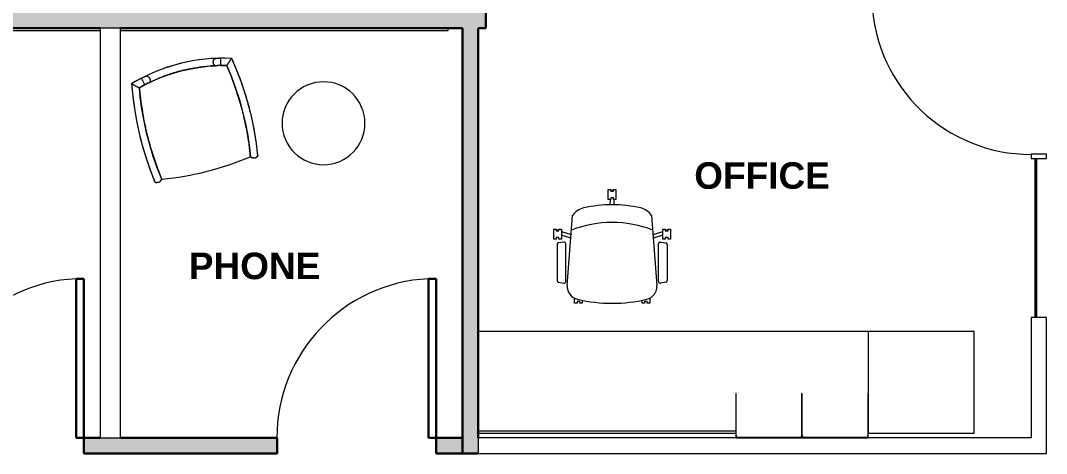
# Model space of a CAD drawing. Header units: inches. Extents: x 920 to 2661, y -647 to 1865.
# Drawn here: x 2032.8 to 2265.1, y 1283.7 to 1381.7 of the extents above; entities that cross this region are included whole.
import ezdxf

# ---------------------------------------------------------------- set-up
doc = ezdxf.new("R2010")
doc.units = ezdxf.units.IN
doc.header["$MEASUREMENT"] = 0
doc.linetypes.add('IMPORT-Double Dash 3_8_', pattern=[1, 0.375, -0.125, 0.125, -0.125, 0.125, -0.125])
for name, color, linetype, lineweight in [('A-AREA-IDEN', 2, 'Continuous', 9), ('A-DOOR', 31, 'Continuous', 18), ('A-GLAZ', 151, 'Continuous', 18), ('A-WALL', 113, 'Continuous', 13), ('A-WALL-PATT', 111, 'Continuous', 18), ('basebuilding_dwg', 8, 'Continuous', 9), ('I-FURN', 30, 'Continuous', 9), ('I-FURN-PNLS', 30, 'Continuous', 9), ('I-WALL', 2, 'Continuous', 18)]:
    doc.layers.add(name, color=color, linetype=linetype, lineweight=lineweight)
doc.styles.add('Swis721 Lt BT_B', font='', dxfattribs={"height": 6})
doc.styles.get('Swis721 Lt BT_B').set_extended_font_data('Swis721 Lt BT', bold=True)

# ---------------------------------------------------------------- blocks, each defined once
blk = doc.blocks.new('Single-Flush - 36_ x 84_-4272511-FIRST FLOOR CONSTRUCTION')
at = {"layer": 'A-DOOR', "color": 8, "lineweight": 30}
for p, q in [((16.25, 1.75), (16.25, 37.77)), ((18, 37.77), (16.25, 37.77)), ((18, 1.75), (18, 37.77)), ((18, 1.75), (16.25, 1.75))]:
    blk.add_line(p, q, dxfattribs=at)
at = {"layer": 'A-DOOR', "color": 55}
blk.add_arc((18, 1.75), 36.07, 92.7812, 180, dxfattribs=at)
blk = doc.blocks.new('Single-Flush - 36_ x 84_-V7-FIRST FLOOR CONSTRUCTION')
at = {"layer": 'A-DOOR', "lineweight": 30}
for p, q in [((16.25, 1.75), (16.25, 37.77)), ((18, 37.77), (16.25, 37.77)), ((18, 1.75), (18, 37.77)), ((18, 1.75), (16.25, 1.75))]:
    blk.add_line(p, q, dxfattribs=at)
at = {"layer": 'A-DOOR', "lineweight": 9}
blk.add_arc((18, 1.75), 36.07, 92.7812, 180, dxfattribs=at)
blk = doc.blocks.new('Frameless opening with glazing - 36_ x 84_-4272587-FIRST FLOOR CONSTRUCTION')
at = {"layer": 'A-GLAZ', "lineweight": 40}
blk.add_line((-19.5, -0.625), (16.5, -0.625), dxfattribs=at)
blk = doc.blocks.new('F - EXECUTIVE DESK 4 - F - EXECUTIVE DESK 4-V19-FIRST FLOOR CONSTRUCTION')
at = {"layer": 'I-FURN'}
for p, q in [((-58, 86.56), (-58, 86)), ((-57.94, 77.06), (-57.94, 86.56)), ((-43.5, 87.06), (-57.5, 87.06)), ((-57.5, 87), (-43.5, 87)), ((-43.06, 86.56), (-43.06, 77.06)), ((-43, 86.56), (-43, 77.06)), ((-43, 77.06), (-43, 86.56)), ((-42.94, 77.06), (-42.94, 86.56)), ((-28.5, 87.06), (-42.5, 87.06)), ((-42.5, 87), (-28.5, 87)), ((-28.06, 86.56), (-28.06, 77.06)), ((-28, 77.06), (-28, 86.56)), ((-58, 77.06), (-57.94, 77.06)), ((-43.06, 77.06), (-43, 77.06)), ((-43, 77.06), (-42.94, 77.06)), ((-28.06, 77.06), (-28, 77.06)), ((-8.52, 56.63), (-7.95, 56.63)), ((-8.52, 55.48), (-8.52, 56.63)), ((-7.95, 56.63), (-7.95, 56.25)), ((-7.95, 56.25), (-7.33, 56.25)), ((-7.33, 56.63), (-6.77, 56.63)), ((-7.33, 56.25), (-7.33, 56.63)), ((-6.77, 56.63), (-6.77, 55.91)), ((6.77, 56.63), (7.33, 56.63)), ((6.77, 55.91), (6.77, 56.63)), ((7.33, 56.63), (7.33, 56.25)), ((7.33, 56.25), (7.95, 56.25)), ((7.95, 56.63), (8.52, 56.63)), ((7.95, 56.25), (7.95, 56.63)), ((8.52, 56.63), (8.52, 55.48)), ((-12.48, 43.34), (-12.48, 51.45)), ((-12.17, 51.82), (-10.94, 52.04)), ((-10.5, 51.67), (-10.5, 43.17)), ((-8.94, 36.77), (-10.16, 52.57)), ((10.16, 52.57), (8.94, 36.77)), ((10.5, 51.67), (10.5, 43.17)), ((12.17, 51.82), (10.94, 52.04)), ((12.48, 43.34), (12.48, 51.45)), ((-13.24, 42.1), (-12.68, 42.1)), ((-13.24, 39.85), (-13.24, 42.1)), ((-12.68, 42.1), (-12.68, 41.72)), ((-10.93, 42.8), (-12.16, 42.97)), ((-12.05, 42.1), (-11.49, 42.1)), ((-12.05, 41.72), (-12.05, 42.1)), ((-11.49, 42.1), (-11.49, 39.84)), ((-11.49, 41.18), (-9.34, 41.92)), ((9.34, 41.92), (11.49, 41.18)), ((10.93, 42.8), (12.16, 42.97)), ((11.49, 42.1), (12.05, 42.1)), ((11.49, 39.85), (11.49, 42.1)), ((12.05, 42.1), (12.05, 41.72)), ((12.68, 42.1), (13.24, 42.1)), ((12.68, 41.72), (12.68, 42.1)), ((13.24, 42.1), (13.24, 39.84)), ((-12.68, 39.85), (-13.24, 39.85)), ((-12.68, 41.72), (-12.05, 41.72)), ((-12.68, 40.22), (-12.68, 39.85)), ((-12.05, 40.22), (-12.68, 40.22)), ((-12.05, 40.18), (-12.25, 40.12)), ((-12.05, 39.84), (-12.05, 40.22)), ((-11.49, 39.84), (-12.05, 39.84)), ((-9.27, 41.04), (-11.49, 40.36)), ((11.49, 40.36), (9.27, 41.04)), ((12.05, 39.85), (11.49, 39.85)), ((12.05, 41.72), (12.68, 41.72)), ((12.05, 40.22), (12.05, 39.85)), ((12.68, 40.22), (12.05, 40.22)), ((12.25, 40.12), (12.05, 40.18)), ((12.68, 39.84), (12.68, 40.22)), ((13.24, 39.84), (12.68, 39.84)), ((-0.87, 33.11), (-0.31, 33.11)), ((-0.87, 30.87), (-0.87, 33.11)), ((-0.4, 33.11), (-0.42, 34.36)), ((-0.31, 33.11), (-0.31, 32.74)), ((-0.31, 32.74), (0.31, 32.74)), ((0.31, 33.11), (0.88, 33.11)), ((0.31, 32.74), (0.31, 33.11)), ((0.42, 34.36), (0.4, 33.11)), ((0.88, 33.11), (0.88, 30.86)), ((-0.31, 30.87), (-0.87, 30.87)), ((-0.31, 31.24), (-0.31, 30.87)), ((0.31, 31.24), (-0.31, 31.24)), ((0.31, 30.86), (0.31, 31.24)), ((0.88, 30.86), (0.31, 30.86))]:
    blk.add_line(p, q, dxfattribs=at)
for centre, radius, start, end in [((-57.5, 86.56), 0.5, 90, 180), ((-57.5, 86.56), 0.438, 90, 180), ((-43.5, 86.56), 0.5, 360, 90), ((-43.5, 86.56), 0.438, 360, 90), ((-42.5, 86.56), 0.5, 90, 180), ((-42.5, 86.56), 0.438, 90, 180), ((-28.5, 86.56), 0.5, 360, 90), ((-28.5, 86.56), 0.438, 360, 90), ((0, 22.2), 34.43, 76.8074, 103.1926), ((-7.17, 52.8), 3, 103.1926, 184.4149), ((7.17, 52.8), 3, 355.5851, 76.8074), ((-12.1, 51.45), 0.375, 100, 180), ((-10.87, 51.67), 0.375, 0, 100), ((10.87, 51.67), 0.375, 80, 180), ((12.1, 51.45), 0.375, 360, 80), ((-12.1, 43.34), 0.375, 180, 262), ((-10.87, 43.17), 0.375, 262, 0), ((10.87, 43.17), 0.375, 180, 278), ((12.1, 43.34), 0.375, 278, 0), ((-12.36, 40.48), 0.377, 228, 288), ((0, 63.72), 25.39, 248.7648, 291.2352), ((12.36, 40.48), 0.377, 252, 312), ((-5.62, 38.91), 3.95, 212.6919, 257.3081), ((0, 63.86), 29.53, 257.3081, 282.6919), ((5.62, 38.91), 3.95, 282.6919, 327.3081), ((0, 31.5), 0.377, 225, 315)]:
    blk.add_arc(centre, radius, start, end, dxfattribs=at)
at = {"layer": 'I-FURN-PNLS'}
for p, q in [((-58, 86), (-82, 86)), ((-82, 86), (-82, 63)), ((-43, 87.06), (-58, 87.06)), ((-58, 87.06), (-58, 86)), ((-58, 63), (-58, 86)), ((-57.94, 77.06), (-57.94, 87)), ((-57.94, 87), (-43.06, 87)), ((-43.06, 87), (-43.06, 77.06)), ((-28, 87.06), (-43, 87.06)), ((-43, 87.06), (-43, 77.06)), ((-43, 77.06), (-43, 87.06)), ((-42.94, 77.06), (-42.94, 87)), ((-42.94, 87), (-28.06, 87)), ((-28.06, 87), (-28.06, 77.06)), ((-28, 77.06), (-28, 87.06)), ((30.37, 87), (-28, 87)), ((30.37, 86), (-28, 86)), ((-28, 85.53), (30.37, 85.53)), ((-58, 77.06), (-57.94, 77.06)), ((-43.06, 77.06), (-43, 77.06)), ((-43, 77.06), (-42.94, 77.06)), ((-28.06, 77.06), (-28, 77.06)), ((-82, 63), (-58, 63)), ((-58, 63), (30.37, 63))]:
    blk.add_line(p, q, dxfattribs=at)
blk = doc.blocks.new('18_ Diameter Table3 - 18_ Diameter Table-4860362-FIRST FLOOR CONSTRUCTION')
at = {"layer": 'I-FURN'}
for start, end in [(360, 180), (180, 360)]:
    blk.add_arc((1697.48, 307.84), 9.38, start, end, dxfattribs=at)
blk = doc.blocks.new('F-Chairs1 - Side 05-V70-FIRST FLOOR CONSTRUCTION')
at = {"layer": 'I-FURN'}
for p, q in [((-8.86, 2.7), (-10.22, 3.05)), ((-9.24, 1.07), (-8.86, 2.7)), ((10.22, 3.05), (8.86, 2.7)), ((8.86, 2.7), (9.24, 1.07))]:
    blk.add_line(p, q, dxfattribs=at)
at = {"layer": 'I-FURN', "flags": 128}
for points in [[(-12.04, 24.6), (-12.4, 21.8), (-12.64, 18.99), (-12.78, 16.17), (-12.8, 13.35), (-12.71, 10.52), (-12.51, 7.71), (-12.19, 4.9), (-11.76, 2.11), (-11.7, 1.73)], [(-11.16, 24.83), (-11.35, 24.84), (-11.53, 24.82), (-11.7, 24.78), (-11.83, 24.73), (-11.94, 24.67), (-12.01, 24.62), (-12.04, 24.6)], [(-10.38, 24.36), (-10.4, 24.38), (-10.45, 24.45), (-10.54, 24.53), (-10.65, 24.62), (-10.8, 24.71), (-10.97, 24.78), (-11.16, 24.83)], [(-10.22, 3.05), (-10.62, 5.78), (-10.9, 8.52), (-11.07, 11.27), (-11.13, 14.03), (-11.08, 16.79), (-10.93, 19.54), (-10.66, 22.28), (-10.38, 24.36)], [(10.38, 24.36), (10.73, 21.62), (10.97, 18.88), (11.11, 16.12), (11.13, 13.37), (11.04, 10.61), (10.84, 7.86), (10.53, 5.12), (10.22, 3.05)], [(11.16, 24.81), (10.97, 24.77), (10.8, 24.7), (10.66, 24.62), (10.54, 24.53), (10.45, 24.45), (10.4, 24.38), (10.38, 24.36)], [(12.04, 24.58), (12.01, 24.6), (11.94, 24.65), (11.84, 24.71), (11.7, 24.76), (11.54, 24.8), (11.35, 24.82), (11.16, 24.81)], [(11.7, 1.73), (12.14, 4.52), (12.47, 7.33), (12.69, 10.14), (12.8, 12.96), (12.79, 15.79), (12.67, 18.61), (12.44, 21.42), (12.09, 24.23), (12.04, 24.58)], [(7.79, 2.47), (6.27, 2.19), (4.74, 1.97), (3.2, 1.81), (1.66, 1.71), (0.12, 1.67), (-1.43, 1.7), (-2.97, 1.79), (-4.51, 1.94), (-6.05, 2.15), (-7.57, 2.42), (-7.79, 2.47)], [(-11.7, 1.73), (-10.14, 1.3), (-9.24, 1.07)], [(-8.18, 0.84), (-6.59, 0.54), (-4.99, 0.31), (-3.39, 0.14), (-1.78, 0.04), (-0.17, 0), (1.45, 0.03), (3.06, 0.12), (4.66, 0.27), (6.26, 0.49), (7.85, 0.77), (8.18, 0.84)], [(9.24, 1.07), (10.8, 1.47), (11.7, 1.73)]]:
    blk.add_lwpolyline(points, dxfattribs=at)
at = {"layer": 'I-FURN'}
for centre, radius, start, end in [((57.8, 14.21), 70.61, 171.5308, 180.996), ((-11.33, 23.66), 1.18, 36.4314, 126.6303), ((57.8, 14.21), 68.93, 171.5308, 181.0506), ((57.8, 14.21), 68.93, 171.5308, 176.1322), ((0, -44.54), 69.68, 81.4321, 98.5679), ((0, -44.54), 69.68, 81.4321, 98.5679), ((11.32, 23.64), 1.18, 52.4725, 142.685), ((-57.8, 14.21), 68.93, 358.9494, 8.4692), ((-57.8, 14.21), 68.93, 3.8607, 8.4692), ((-57.8, 14.21), 70.61, 359.004, 8.4692), ((57.8, 14.21), 68.93, 177.6681, 180.7487), ((-57.8, 14.21), 68.93, 359.2513, 2.3319), ((57.8, 14.21), 70.61, 180.996, 190.1756), ((57.8, 14.21), 68.93, 181.0506, 189.3144), ((-57.8, 14.21), 68.93, 350.6856, 358.9494), ((-57.8, 14.21), 70.61, 349.8244, 359.004), ((57.8, 14.21), 68.93, 183.596, 185.0192), ((-57.8, 14.21), 68.93, 354.9808, 356.404), ((0, 40.33), 38.66, 254.6661, 285.3339), ((0, 40.33), 38.66, 254.6661, 259.8878), ((0, 40.33), 38.66, 280.1122, 285.3339), ((0, 40.33), 40.33, 253.1446, 286.8554), ((0, 40.33), 38.66, 261.6519, 265.955), ((0, 40.33), 38.66, 267.2451, 272.7549), ((0, 40.33), 38.66, 274.045, 278.3481)]:
    blk.add_arc(centre, radius, start, end, dxfattribs=at)
for points, knots in [([(-10.22, 3.05), (-10.22, 3.05), (-10.23, 3.04), (-10.25, 3.02), (-10.28, 3), (-10.3, 2.98), (-10.34, 2.95), (-10.37, 2.91), (-10.41, 2.88), (-10.44, 2.86), (-10.47, 2.83), (-10.51, 2.79), (-10.56, 2.75), (-10.61, 2.7), (-10.67, 2.65), (-10.72, 2.6), (-10.78, 2.55), (-10.84, 2.5), (-10.9, 2.44), (-10.96, 2.39), (-11.02, 2.34), (-11.08, 2.28), (-11.14, 2.23), (-11.19, 2.18), (-11.25, 2.13), (-11.31, 2.08), (-11.36, 2.03), (-11.41, 1.99), (-11.46, 1.94), (-11.5, 1.9), (-11.55, 1.87), (-11.58, 1.83), (-11.62, 1.8), (-11.65, 1.77), (-11.69, 1.74), (-11.7, 1.73), (-11.7, 1.73)], [-1, -1, -1, -1, -0.944444, -0.916667, -0.888889, -0.861111, -0.833333, -0.805556, -0.777778, -0.763889, -0.75, -0.722222, -0.694444, -0.666667, -0.638889, -0.611111, -0.583333, -0.555556, -0.527778, -0.5, -0.472222, -0.444444, -0.416667, -0.388889, -0.361111, -0.333333, -0.305556, -0.277778, -0.25, -0.222222, -0.194444, -0.166667, -0.138889, -0.111111, -0.055556, 0, 0, 0, 0]), ([(-8.86, 2.7), (-8.86, 2.7), (-8.83, 2.69), (-8.67, 2.66), (-8.36, 2.59), (-8, 2.51), (-7.79, 2.47)], [0, 0, 0, 0, 0.2, 0.4, 0.7, 1, 1, 1, 1]), ([(-7.79, 2.47), (-7.73, 2.45), (-7.63, 2.4), (-7.54, 2.28), (-7.5, 2.19), (-7.46, 2.12), (-7.44, 2.05), (-7.43, 2), (-7.42, 1.94), (-7.41, 1.86), (-7.41, 1.77), (-7.42, 1.67), (-7.43, 1.57), (-7.46, 1.47), (-7.49, 1.39), (-7.52, 1.31), (-7.56, 1.24), (-7.6, 1.18), (-7.64, 1.12), (-7.68, 1.07), (-7.73, 1.02), (-7.77, 0.98), (-7.84, 0.93), (-7.91, 0.88), (-8.04, 0.83), (-8.12, 0.83), (-8.18, 0.84)], [-1, -1, -1, -1, -0.861111, -0.791667, -0.756944, -0.722222, -0.6875, -0.670139, -0.652778, -0.618056, -0.583333, -0.548611, -0.513889, -0.479167, -0.444444, -0.416667, -0.388889, -0.361111, -0.333333, -0.305556, -0.277778, -0.25, -0.222222, -0.166667, -0.111111, 0, 0, 0, 0]), ([(8.18, 0.84), (8.11, 0.82), (8, 0.84), (7.86, 0.91), (7.79, 0.97), (7.73, 1.02), (7.68, 1.07), (7.64, 1.12), (7.61, 1.16), (7.57, 1.23), (7.52, 1.31), (7.48, 1.4), (7.45, 1.49), (7.43, 1.59), (7.41, 1.69), (7.41, 1.77), (7.41, 1.85), (7.42, 1.92), (7.43, 1.99), (7.44, 2.06), (7.47, 2.12), (7.49, 2.18), (7.52, 2.25), (7.57, 2.32), (7.67, 2.42), (7.74, 2.46), (7.79, 2.47)], [-1, -1, -1, -1, -0.861111, -0.791667, -0.756944, -0.722222, -0.6875, -0.670139, -0.652778, -0.618056, -0.583333, -0.548611, -0.513889, -0.479167, -0.444444, -0.416667, -0.388889, -0.361111, -0.333333, -0.305556, -0.277778, -0.25, -0.222222, -0.166667, -0.111111, 0, 0, 0, 0]), ([(7.79, 2.47), (7.93, 2.5), (8.18, 2.55), (8.53, 2.63), (8.79, 2.69), (8.86, 2.7), (8.86, 2.7)], [0, 0, 0, 0, 0.2, 0.4, 0.7, 1, 1, 1, 1]), ([(11.7, 1.73), (11.7, 1.73), (11.69, 1.74), (11.65, 1.77), (11.62, 1.8), (11.58, 1.83), (11.55, 1.87), (11.51, 1.9), (11.48, 1.92), (11.45, 1.95), (11.41, 1.99), (11.36, 2.03), (11.31, 2.08), (11.25, 2.13), (11.19, 2.18), (11.14, 2.23), (11.08, 2.28), (11.02, 2.34), (10.96, 2.39), (10.9, 2.44), (10.84, 2.5), (10.78, 2.55), (10.72, 2.6), (10.67, 2.65), (10.61, 2.7), (10.56, 2.75), (10.51, 2.79), (10.46, 2.84), (10.42, 2.88), (10.37, 2.91), (10.34, 2.95), (10.3, 2.98), (10.28, 3), (10.25, 3.02), (10.23, 3.04), (10.22, 3.05), (10.22, 3.05)], [-1, -1, -1, -1, -0.944444, -0.888889, -0.861111, -0.833333, -0.805556, -0.777778, -0.763889, -0.75, -0.722222, -0.694444, -0.666667, -0.638889, -0.611111, -0.583333, -0.555556, -0.527778, -0.5, -0.472222, -0.444444, -0.416667, -0.388889, -0.361111, -0.333333, -0.305556, -0.277778, -0.25, -0.222222, -0.194444, -0.166667, -0.138889, -0.111111, -0.083333, -0.055556, 0, 0, 0, 0]), ([(-8.18, 0.84), (-8.32, 0.87), (-8.57, 0.92), (-8.91, 1), (-9.17, 1.06), (-9.24, 1.07), (-9.24, 1.07)], [0, 0, 0, 0, 0.2, 0.4, 0.7, 1, 1, 1, 1]), ([(9.24, 1.07), (9.24, 1.07), (9.21, 1.07), (9.06, 1.03), (8.74, 0.96), (8.39, 0.88), (8.18, 0.84)], [0, 0, 0, 0, 0.2, 0.4, 0.7, 1, 1, 1, 1])]:
    blk.add_open_spline(points, degree=3, knots=knots, dxfattribs=at)
blk = doc.blocks.new('basebuilding_dwg-4266169-FIRST FLOOR CONSTRUCTION')
at = {"lineweight": 9}
blk.add_line((1451.29, 1379.4), (1528.76, 1379.4), dxfattribs=at)
at = {"lineweight": 9, "flags": 128}
blk.add_lwpolyline([(1533.39, 1379.4), (1607.61, 1379.4), (1607.61, 1379.9)], dxfattribs=at)

msp = doc.modelspace()

# ---------------------------------------------------------------- hatches: boundary and pattern name
at = {"layer": 'A-WALL-PATT', "lineweight": 9}
for points in [[(2092, 1379.9), (2138.14, 1379.9), (2138.14, 1383.4), (1871.9, 1383.4), (1871.9, 1379.9), (2084.43, 1379.9)], [(2134.76, 1283.69), (2136.39, 1283.69), (2136.39, 1379.9), (2132.89, 1379.9), (2132.89, 1283.69)]]:
    msp.add_hatch(color=7, dxfattribs=at).paths.add_polyline_path(points, flags=0)
h = msp.add_hatch(color=7, dxfattribs=at)
h.paths.add_polyline_path([(2132.89, 1283.69), (2132.89, 1287.19), (2126.89, 1287.19), (2126.89, 1283.69)], flags=0)
h.paths.add_polyline_path([(2047.11, 1283.69), (2090.89, 1283.69), (2090.89, 1287.19), (2047.11, 1287.19)], flags=0)
h.paths.add_polyline_path([(1965, 1283.69), (2011.11, 1283.69), (2011.11, 1287.19), (1965, 1287.19)], flags=0)
h.paths.add_polyline_path([(1901.89, 1283.69), (1929, 1283.69), (1929, 1287.19), (1875.4, 1287.19), (1875.4, 1283.69)], flags=0)

# ---------------------------------------------------------------- linework, layer by layer
at = {"layer": 'A-WALL', "lineweight": 18}
for p, q in [((2050.79, 1379.9), (2050.79, 1287.19)), ((2055.42, 1379.9), (2050.79, 1379.9)), ((2055.42, 1287.19), (2055.42, 1379.9)), ((2050.79, 1287.19), (2055.42, 1287.19)), ((2136.39, 1287.19), (2136.39, 1283.69))]:
    msp.add_line(p, q, dxfattribs=at)
at = {"layer": 'I-WALL', "color": 8, "lineweight": 30}
for p, q in [((2138.14, 1379.9), (2138.14, 1390.05)), ((1973.32, 1379.9), (2050.79, 1379.9)), ((2055.42, 1379.9), (2132.89, 1379.9)), ((2132.89, 1379.9), (2132.89, 1283.69)), ((2136.39, 1287.19), (2136.39, 1379.9)), ((2136.39, 1379.9), (2138.14, 1379.9)), ((2050.79, 1287.19), (2047.11, 1287.19)), ((2047.11, 1287.19), (2047.11, 1283.69)), ((2090.89, 1287.19), (2055.42, 1287.19)), ((2090.89, 1283.69), (2090.89, 1287.19)), ((2132.89, 1287.19), (2126.89, 1287.19)), ((2126.89, 1287.19), (2126.89, 1283.69)), ((2047.11, 1283.69), (2090.89, 1283.69)), ((2126.89, 1283.69), (2136.39, 1283.69))]:
    msp.add_line(p, q, dxfattribs=at)
at = {"layer": 'I-WALL'}
for p, q in [((2265.14, 1351.43), (2261.64, 1351.43)), ((2261.64, 1351.43), (2261.64, 1350.43)), ((2261.64, 1350.43), (2265.14, 1350.43)), ((2265.14, 1350.43), (2265.14, 1351.43)), ((2265.14, 1314.43), (2261.64, 1314.43)), ((2261.64, 1314.43), (2261.64, 1287.19)), ((2265.14, 1283.69), (2265.14, 1314.43)), ((2261.64, 1287.19), (2136.39, 1287.19)), ((2136.39, 1283.69), (2265.14, 1283.69))]:
    msp.add_line(p, q, dxfattribs=at)

# ---------------------------------------------------------------- block references
at = {"layer": 'A-DOOR', "rotation": 89.9999999999999}
msp.add_blockref('Single-Flush - 36_ x 84_-V7-FIRST FLOOR CONSTRUCTION', (2263.39, 1369.43), dxfattribs=at)
at = {"layer": 'A-DOOR'}
msp.add_blockref('Single-Flush - 36_ x 84_-V7-FIRST FLOOR CONSTRUCTION', (2029.11, 1285.44), dxfattribs=at)
at = {"layer": 'A-DOOR', "color": 55}
msp.add_blockref('Single-Flush - 36_ x 84_-4272511-FIRST FLOOR CONSTRUCTION', (2108.89, 1285.44), dxfattribs=at)
at = {"layer": 'A-GLAZ', "rotation": 269.9999999999999}
msp.add_blockref('Frameless opening with glazing - 36_ x 84_-4272587-FIRST FLOOR CONSTRUCTION', (2263.39, 1330.93), dxfattribs=at)
at = {"layer": 'basebuilding_dwg', "color": 250, "linetype": 'IMPORT-Double Dash 3_8_', "lineweight": 18}
msp.add_blockref('basebuilding_dwg-4266169-FIRST FLOOR CONSTRUCTION', (522.03, 0), dxfattribs=at)
at = {"layer": 'I-FURN'}
for name, p, rotation in [('F-Chairs1 - Side 05-V70-FIRST FLOOR CONSTRUCTION', (2068.83, 1371.9), 194.2299429744833), ('18_ Diameter Table3 - 18_ Diameter Table-4860362-FIRST FLOOR CONSTRUCTION', (2898.22, -171.72), 107.2299072755153), ('F - EXECUTIVE DESK 4 - F - EXECUTIVE DESK 4-V19-FIRST FLOOR CONSTRUCTION', (2166.76, 1374.29), 180)]:
    msp.add_blockref(name, p, dxfattribs=dict(at, rotation=rotation))

# ---------------------------------------------------------------- texts
at = {"layer": 'A-AREA-IDEN', "char_height": 6, "attachment_point": 1, "style": 'Swis721 Lt BT_B'}
for s, insert, width in [('OFFICE', (2185.36, 1349.58), 36.562), ('PHONE', (2070.87, 1329.13), 35.956)]:
    msp.add_mtext(s, dxfattribs=dict(at, insert=insert, width=width))

doc.saveas('drawing.dxf')
